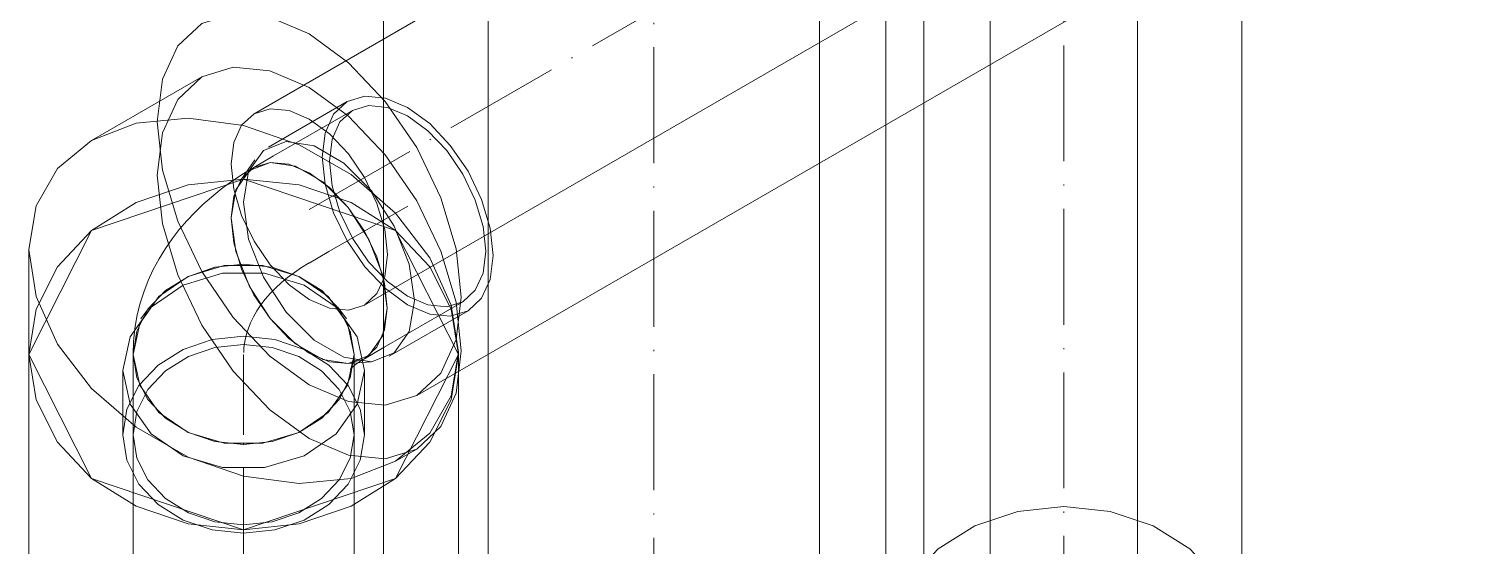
# Model space of a CAD drawing. Header units: millimetres. Extents: x -88595 to 880822, y -1054509 to -148035.
# Drawn here: x 387086.7 to 387210.5, y -308546.6 to -308502 of the extents above; entities that cross this region are included whole.
import ezdxf

# ---------------------------------------------------------------- set-up
doc = ezdxf.new("R2010")
doc.units = ezdxf.units.MM
doc.linetypes.add('$12$ADSK_Осевая', pattern=[14, 10, -2, 0, -2])
doc.linetypes.add('$13$ADSK_Осевая', pattern=[14, 10, -2, 0, -2])
for name, color, linetype, lineweight in [('Изоляция', 7, 'Continuous', 18), ('Трубопровод', 7, 'Continuous', 18), ('Трубопроводы', 7, 'Continuous', 18)]:
    doc.layers.add(name, color=color, linetype=linetype, lineweight=lineweight)

# ---------------------------------------------------------------- blocks, each defined once
blk = doc.blocks.new('$0$ADSK_МедьПайка_Отвод - Отвод медный под пайку двухраструбный-V4-В_ОВ3_4')
at = {"layer": 'Трубопроводы', "color": 134, "true_color": 0x00a6a6}
for p, q in [((14665.56, 15381.91), (14658.77, 15377.99)), ((14666.01, 15381.14), (14659.22, 15377.22)), ((14657.59, 15376.89), (14656.44, 15375.23)), ((14659.22, 15377.22), (14657.52, 15376.24)), ((14648.52, 15364.19), (14647.76, 15363.18)), ((14665.5, 15363.18), (14664.74, 15364.19)), ((14668.74, 15360.72), (14675.53, 15364.64)), ((14669.19, 15359.95), (14675.98, 15363.87)), ((14667.05, 15359.74), (14668.74, 15360.72)), ((14647.1, 15360.11), (14647.1, 15358.72)), ((14665.63, 15359.31), (14667.64, 15359.48)), ((14666.15, 15358.72), (14666.15, 15360.11)), ((14646.21, 15358.72), (14646.21, 15353.18)), ((14647.1, 15358.72), (14647.1, 15353.18)), ((14666.15, 15353.18), (14666.15, 15358.72)), ((14667.04, 15353.18), (14667.04, 15358.72))]:
    blk.add_line(p, q, dxfattribs=at)
for points in [[(14663.41, 15377.14, 0), (14663.66, 15379.2, 0), (14664.39, 15380.83, 0), (14665.56, 15381.91, 0), (14667.09, 15382.38, 0), (14668.86, 15382.21, 0), (14670.77, 15381.4, 0), (14672.68, 15380.01, 0), (14674.45, 15378.13, 0), (14675.98, 15375.9, 0), (14677.15, 15373.46, 0), (14677.88, 15370.99, 0), (14678.14, 15368.64, 0)], [(14677.51, 15369, 0), (14677.28, 15371.15, 0), (14676.6, 15373.41, 0), (14675.53, 15375.64, 0), (14674.14, 15377.68, 0), (14672.51, 15379.4, 0), (14670.77, 15380.67, 0), (14669.03, 15381.41, 0), (14667.4, 15381.57, 0), (14666.01, 15381.14, 0), (14664.94, 15380.15, 0), (14664.26, 15378.66, 0), (14664.04, 15376.78, 0)], [(14671.35, 15364.72, 0), (14670.9, 15367.89, 0), (14669.62, 15371.18, 0), (14667.66, 15374.21, 0), (14665.26, 15376.61, 0), (14662.7, 15378.09, 0), (14660.3, 15378.46, 0), (14658.34, 15377.7, 0), (14657.06, 15375.88, 0), (14656.62, 15373.23, 0)], [(14655.55, 15371.88, 0), (14655.96, 15374.31, 0), (14657.13, 15375.97, 0), (14658.92, 15376.67, 0), (14661.11, 15376.33, 0), (14663.45, 15374.98, 0), (14665.65, 15372.78, 0), (14667.44, 15370.01, 0), (14668.61, 15367, 0), (14669.02, 15364.1, 0)], [(14655.55, 15371.88, 0), (14655.78, 15373.76, 0), (14656.45, 15375.25, 0), (14657.52, 15376.24, 0), (14658.92, 15376.67, 0), (14660.54, 15376.51, 0), (14662.29, 15375.77, 0), (14664.03, 15374.5, 0), (14665.65, 15372.78, 0), (14667.05, 15370.74, 0), (14668.12, 15368.51, 0), (14668.79, 15366.25, 0), (14669.02, 15364.1, 0)], [(14678.14, 15368.64, 0), (14677.88, 15366.58, 0), (14677.15, 15364.96, 0), (14675.98, 15363.87, 0), (14674.45, 15363.4, 0), (14672.68, 15363.58, 0), (14670.77, 15364.39, 0), (14668.86, 15365.78, 0), (14667.09, 15367.65, 0), (14665.56, 15369.89, 0), (14664.39, 15372.32, 0), (14663.66, 15374.8, 0), (14663.41, 15377.14, 0)], [(14664.04, 15376.78, 0), (14664.26, 15374.64, 0), (14664.94, 15372.37, 0), (14666.01, 15370.14, 0), (14667.4, 15368.1, 0), (14669.03, 15366.39, 0), (14670.77, 15365.12, 0), (14672.51, 15364.37, 0), (14674.14, 15364.21, 0), (14675.53, 15364.64, 0), (14676.6, 15365.64, 0), (14677.28, 15367.12, 0), (14677.51, 15369, 0)], [(14647.1, 15360.11, 0), (14647.14, 15361.21, 0), (14647.26, 15362.31, 0), (14647.44, 15363.39, 0), (14647.7, 15364.45, 0), (14648.03, 15365.48, 0), (14648.41, 15366.48, 0), (14648.85, 15367.44, 0), (14649.35, 15368.36, 0), (14649.89, 15369.24, 0), (14650.47, 15370.08, 0), (14651.09, 15370.88, 0), (14651.74, 15371.64, 0), (14652.42, 15372.36, 0), (14653.13, 15373.04, 0), (14653.86, 15373.68, 0), (14654.61, 15374.29, 0), (14655.39, 15374.87, 0), (14656.18, 15375.42, 0), (14657, 15375.93, 0), (14657.52, 15376.24, 0)], [(14656.62, 15373.23, 0), (14657.06, 15370.06, 0), (14658.34, 15366.77, 0), (14660.3, 15363.74, 0), (14662.7, 15361.34, 0), (14665.26, 15359.86, 0), (14667.66, 15359.48, 0), (14669.62, 15360.25, 0), (14670.9, 15362.07, 0), (14671.35, 15364.72, 0)], [(14669.02, 15364.1, 0), (14668.61, 15361.68, 0), (14667.44, 15360.02, 0), (14665.65, 15359.31, 0), (14663.45, 15359.66, 0), (14661.11, 15361.01, 0), (14658.92, 15363.2, 0), (14657.13, 15365.97, 0), (14655.96, 15368.99, 0), (14655.55, 15371.88, 0)], [(14669.02, 15364.1, 0), (14668.79, 15362.22, 0), (14668.12, 15360.74, 0), (14667.05, 15359.74, 0), (14665.65, 15359.31, 0), (14664.03, 15359.47, 0), (14662.29, 15360.22, 0), (14660.54, 15361.49, 0), (14658.92, 15363.2, 0), (14657.52, 15365.24, 0), (14656.45, 15367.47, 0), (14655.78, 15369.74, 0), (14655.55, 15371.88, 0)], [(14666.15, 15360.11, 0), (14665.83, 15362.12, 0), (14664.88, 15364, 0), (14663.36, 15365.61, 0), (14661.39, 15366.84, 0), (14659.09, 15367.62, 0), (14656.63, 15367.89, 0), (14654.16, 15367.62, 0), (14651.87, 15366.84, 0), (14649.89, 15365.61, 0), (14648.38, 15364, 0), (14647.43, 15362.12, 0), (14647.1, 15360.11, 0)], [(14666.15, 15360.11, 0), (14665.58, 15362.77, 0), (14663.92, 15365.11, 0), (14661.39, 15366.84, 0), (14658.28, 15367.77, 0), (14654.97, 15367.77, 0), (14651.86, 15366.84, 0), (14649.33, 15365.11, 0), (14647.68, 15362.77, 0), (14647.1, 15360.11, 0)], [(14646.21, 15358.72, 0), (14646.84, 15361.63, 0), (14648.65, 15364.19, 0), (14651.42, 15366.09, 0), (14654.82, 15367.1, 0), (14658.44, 15367.1, 0), (14661.84, 15366.09, 0), (14664.61, 15364.19, 0), (14666.42, 15361.63, 0), (14667.04, 15358.72, 0)], [(14667.04, 15353.18, 0), (14666.69, 15355.38, 0), (14665.65, 15357.43, 0), (14663.99, 15359.19, 0), (14661.84, 15360.54, 0), (14659.32, 15361.39, 0), (14656.63, 15361.68, 0), (14653.93, 15361.39, 0), (14651.42, 15360.54, 0), (14649.26, 15359.19, 0), (14647.61, 15357.43, 0), (14646.57, 15355.38, 0), (14646.21, 15353.18, 0)], [(14647.1, 15353.18, 0), (14647.43, 15355.19, 0), (14648.38, 15357.07, 0), (14649.89, 15358.68, 0), (14651.87, 15359.92, 0), (14654.16, 15360.69, 0), (14656.63, 15360.96, 0), (14659.09, 15360.69, 0), (14661.39, 15359.92, 0), (14663.36, 15358.68, 0), (14664.88, 15357.07, 0), (14665.83, 15355.19, 0), (14666.15, 15353.18, 0)], [(14647.1, 15360.11, 0), (14647.68, 15357.45, 0), (14649.33, 15355.11, 0), (14651.86, 15353.37, 0), (14654.97, 15352.45, 0), (14658.28, 15352.45, 0), (14661.39, 15353.37, 0), (14663.92, 15355.11, 0), (14665.58, 15357.45, 0), (14666.15, 15360.11, 0)], [(14647.1, 15360.11, 0), (14647.43, 15358.1, 0), (14648.38, 15356.22, 0), (14649.89, 15354.61, 0), (14651.87, 15353.37, 0), (14654.16, 15352.6, 0), (14656.63, 15352.33, 0), (14659.09, 15352.6, 0), (14661.39, 15353.37, 0), (14663.36, 15354.61, 0), (14664.88, 15356.22, 0), (14665.83, 15358.1, 0), (14666.15, 15360.11, 0)], [(14666.15, 15360.11, 0), (14666.15, 15359.9, 0), (14666.12, 15359.69, 0), (14666.09, 15359.5, 0), (14666.05, 15359.32, 0), (14666, 15359.17, 0), (14665.95, 15359.04, 0), (14665.91, 15358.94, 0), (14665.87, 15358.87, 0), (14665.85, 15358.83, 0), (14665.84, 15358.82, 0)], [(14665.84, 15358.82, 0), (14665.85, 15358.84, 0), (14665.88, 15358.87, 0), (14665.94, 15358.94, 0), (14666.02, 15359.02, 0), (14666.13, 15359.12, 0), (14666.27, 15359.23, 0), (14666.44, 15359.36, 0), (14666.64, 15359.49, 0), (14666.87, 15359.64, 0), (14667.05, 15359.74, 0)], [(14667.04, 15358.72, 0), (14666.42, 15355.82, 0), (14664.61, 15353.26, 0), (14661.84, 15351.36, 0), (14658.44, 15350.35, 0), (14654.82, 15350.35, 0), (14651.42, 15351.36, 0), (14648.65, 15353.26, 0), (14646.84, 15355.81, 0), (14646.21, 15358.72, 0)], [(14646.21, 15353.18, 0), (14646.57, 15350.98, 0), (14647.61, 15348.93, 0), (14649.26, 15347.17, 0), (14651.42, 15345.82, 0), (14653.93, 15344.97, 0), (14656.63, 15344.68, 0), (14659.32, 15344.97, 0), (14661.84, 15345.82, 0), (14663.99, 15347.17, 0), (14665.65, 15348.93, 0), (14666.69, 15350.98, 0), (14667.04, 15353.18, 0)], [(14666.15, 15353.18, 0), (14665.83, 15351.17, 0), (14664.88, 15349.29, 0), (14663.36, 15347.68, 0), (14661.39, 15346.45, 0), (14659.09, 15345.67, 0), (14656.63, 15345.4, 0), (14654.16, 15345.67, 0), (14651.87, 15346.45, 0), (14649.89, 15347.68, 0), (14648.38, 15349.29, 0), (14647.43, 15351.17, 0), (14647.1, 15353.18, 0)]]:
    blk.add_polyline3d(points, dxfattribs=at)

msp = doc.modelspace()

# ---------------------------------------------------------------- linework, layer by layer
at = {"layer": 'Изоляция', "color": 134, "true_color": 0x00a6a6}
for p, q in [((387120.19, -308533.61), (387403.91, -308369.81)), ((387117.34, -308418.88), (387117.34, -308584.08)), ((387163.91, -308584.08), (387163.91, -308430.02)), ((387101.67, -308506.14), (387092.17, -308511.63)), ((387086.75, -308521.02), (387086.75, -308905.91)), ((387123.8, -308905.91), (387123.8, -308529.88)), ((387118.37, -308539.28), (387120.19, -308538.23))]:
    msp.add_line(p, q, dxfattribs=at)
at = {"layer": 'Изоляция', "color": 190, "true_color": 0x8000ff}
for p, q in [((387160.63, -308453.19), (387160.63, -308555.72)), ((387191.33, -308555.72), (387191.33, -308453.19))]:
    msp.add_line(p, q, dxfattribs=at)
at = {"layer": 'Изоляция', "color": 134, "true_color": 0x00a6a6}
for points in [[(387110.93, -308502.44, 0), (387107.54, -308501, 0), (387104.38, -308500.69, 0), (387101.67, -308501.53, 0), (387099.59, -308503.46, 0), (387098.28, -308506.35, 0), (387097.83, -308510.01, 0)], [(387124.03, -308525.13, 0), (387123.58, -308520.96, 0), (387122.27, -308516.56, 0), (387120.19, -308512.22, 0), (387117.48, -308508.25, 0), (387114.32, -308504.92, 0), (387110.93, -308502.44, 0)], [(387097.83, -308514.62, 0), (387098.28, -308510.97, 0), (387099.59, -308508.08, 0), (387101.67, -308506.14, 0), (387104.38, -308505.31, 0), (387107.54, -308505.62, 0), (387110.93, -308507.06, 0)], [(387110.93, -308507.06, 0), (387114.32, -308509.53, 0), (387117.48, -308512.87, 0), (387120.19, -308516.84, 0), (387122.27, -308521.17, 0), (387123.58, -308525.58, 0), (387124.03, -308529.75, 0)], [(387086.75, -308521.02, 0), (387087.38, -308517.26, 0), (387089.23, -308514.05, 0), (387092.17, -308511.63, 0), (387096.01, -308510.14, 0), (387100.48, -308509.7, 0), (387105.27, -308510.33, 0)], [(387097.83, -308510.01, 0), (387098.28, -308514.18, 0), (387099.59, -308518.58, 0), (387101.67, -308522.92, 0), (387104.38, -308526.89, 0), (387107.54, -308530.22, 0), (387110.93, -308532.69, 0)], [(387105.27, -308510.33, 0), (387110.07, -308511.99, 0), (387114.54, -308514.57, 0), (387118.37, -308517.89, 0), (387121.32, -308521.73, 0), (387123.17, -308525.82, 0), (387123.8, -308529.88, 0)], [(387110.93, -308537.31, 0), (387107.54, -308534.84, 0), (387104.38, -308531.51, 0), (387101.67, -308527.54, 0), (387099.59, -308523.2, 0), (387098.28, -308518.8, 0), (387097.83, -308514.62, 0)], [(387086.75, -308530.07, 0), (387087.38, -308526.16, 0), (387089.23, -308522.51, 0), (387092.17, -308519.38, 0), (387096.01, -308516.97, 0), (387100.48, -308515.46, 0), (387105.27, -308514.95, 0)], [(387105.27, -308514.95, 0), (387092.17, -308519.38, 0), (387086.75, -308530.07, 0)], [(387105.27, -308514.95, 0), (387110.07, -308515.46, 0), (387114.54, -308516.97, 0), (387118.37, -308519.38, 0), (387121.32, -308522.51, 0), (387123.17, -308526.16, 0), (387123.8, -308530.07, 0)], [(387123.8, -308530.07, 0), (387118.37, -308519.38, 0), (387105.27, -308514.95, 0)], [(387105.27, -308540.58, 0), (387100.48, -308538.92, 0), (387096.01, -308536.34, 0), (387092.17, -308533.02, 0), (387089.23, -308529.18, 0), (387087.38, -308525.09, 0), (387086.75, -308521.02, 0)], [(387110.93, -308532.69, 0), (387114.32, -308534.14, 0), (387117.48, -308534.45, 0), (387120.19, -308533.61, 0), (387122.27, -308531.68, 0), (387123.58, -308528.79, 0), (387124.03, -308525.13, 0)], [(387105.27, -308545.2, 0), (387100.48, -308544.68, 0), (387096.01, -308543.17, 0), (387092.17, -308540.77, 0), (387089.23, -308537.64, 0), (387087.38, -308533.99, 0), (387086.75, -308530.07, 0)], [(387086.75, -308530.07, 0), (387092.17, -308540.77, 0), (387105.27, -308545.2, 0)], [(387123.8, -308529.88, 0), (387123.17, -308533.65, 0), (387121.32, -308536.85, 0), (387118.37, -308539.28, 0), (387114.54, -308540.77, 0), (387110.07, -308541.21, 0), (387105.27, -308540.58, 0)], [(387123.8, -308530.07, 0), (387123.17, -308533.99, 0), (387121.32, -308537.64, 0), (387118.37, -308540.77, 0), (387114.54, -308543.17, 0), (387110.07, -308544.68, 0), (387105.27, -308545.2, 0)], [(387105.27, -308545.2, 0), (387118.37, -308540.77, 0), (387123.8, -308530.07, 0)], [(387124.03, -308529.75, 0), (387123.58, -308533.41, 0), (387122.27, -308536.3, 0), (387120.19, -308538.23, 0), (387117.48, -308539.07, 0), (387114.32, -308538.76, 0), (387110.93, -308537.31, 0)]]:
    msp.add_polyline3d(points, dxfattribs=at)
at = {"layer": 'Изоляция', "color": 190, "true_color": 0x8000ff}
for points in [[(387175.98, -308543.18, 0), (387172.01, -308543.61, 0), (387168.31, -308544.86, 0), (387165.13, -308546.85, 0), (387162.69, -308549.45, 0), (387161.16, -308552.47, 0), (387160.63, -308555.72, 0)], [(387160.63, -308555.72, 0), (387161.16, -308552.47, 0), (387162.69, -308549.45, 0), (387165.13, -308546.85, 0), (387168.31, -308544.86, 0), (387172.01, -308543.61, 0), (387175.98, -308543.18, 0)], [(387191.33, -308555.72, 0), (387190.81, -308552.47, 0), (387189.28, -308549.45, 0), (387186.84, -308546.85, 0), (387183.66, -308544.86, 0), (387179.96, -308543.61, 0), (387175.98, -308543.18, 0)], [(387175.98, -308543.18, 0), (387179.96, -308543.61, 0), (387183.66, -308544.86, 0), (387186.84, -308546.85, 0), (387189.28, -308549.45, 0), (387190.81, -308552.47, 0), (387191.33, -308555.72, 0)]]:
    msp.add_polyline3d(points, dxfattribs=at)
at = {"layer": 'Трубопровод', "color": 134, "true_color": 0x00a6a6}
for p, q in [((387389.89, -308345.51), (387106.17, -308509.32)), ((387115.69, -308525.82), (387399.41, -308362.01)), ((387126.34, -308431.38), (387126.34, -308584.08)), ((387154.91, -308584.08), (387154.91, -308431.38)), ((387095.75, -308530.07), (387095.75, -308578.06)), ((387114.8, -308578.06), (387114.8, -308530.07))]:
    msp.add_line(p, q, dxfattribs=at)
at = {"layer": 'Трубопровод', "color": 134, "linetype": '$12$ADSK_Осевая', "true_color": 0x00a6a6}
for p, q in [((387110.93, -308517.57), (387394.65, -308353.76)), ((387110.93, -308517.57), (387394.65, -308353.76)), ((387140.63, -308584.08), (387140.63, -308431.38)), ((387140.63, -308584.08), (387140.63, -308431.38)), ((387105.27, -308578.06), (387105.27, -308530.07)), ((387105.27, -308578.06), (387105.27, -308530.07))]:
    msp.add_line(p, q, dxfattribs=at)
at = {"layer": 'Трубопровод', "color": 190, "true_color": 0x8000ff}
for p, q in [((387169.63, -308453.19), (387169.63, -308555.72)), ((387182.33, -308555.72), (387182.33, -308453.19))]:
    msp.add_line(p, q, dxfattribs=at)
at = {"layer": 'Трубопровод', "color": 190, "linetype": '$12$ADSK_Осевая', "true_color": 0x8000ff}
msp.add_line((387175.98, -308555.72), (387175.98, -308453.19), dxfattribs=at)
msp.add_line((387175.98, -308555.72), (387175.98, -308453.19), dxfattribs=at)
at = {"layer": 'Трубопровод', "color": 134, "true_color": 0x00a6a6}
for points in [[(387110.93, -308509.79, 0), (387109.19, -308509.05, 0), (387107.56, -308508.89, 0), (387106.17, -308509.32, 0), (387105.1, -308510.31, 0), (387104.42, -308511.8, 0), (387104.19, -308513.68, 0)], [(387117.67, -308521.46, 0), (387117.44, -308519.31, 0), (387116.76, -308517.05, 0), (387115.69, -308514.82, 0), (387114.3, -308512.78, 0), (387112.67, -308511.06, 0), (387110.93, -308509.79, 0)], [(387104.19, -308513.68, 0), (387104.42, -308515.83, 0), (387105.1, -308518.09, 0), (387106.17, -308520.32, 0), (387107.56, -308522.36, 0), (387109.19, -308524.07, 0), (387110.93, -308525.35, 0)], [(387095.75, -308530.07, 0), (387096.07, -308528.06, 0), (387097.02, -308526.18, 0), (387098.54, -308524.57, 0), (387100.51, -308523.34, 0), (387102.81, -308522.56, 0), (387105.27, -308522.3, 0)], [(387105.27, -308522.3, 0), (387107.74, -308522.56, 0), (387110.04, -308523.34, 0), (387112.01, -308524.57, 0), (387113.52, -308526.18, 0), (387114.47, -308528.06, 0), (387114.8, -308530.07, 0)], [(387110.93, -308525.35, 0), (387112.67, -308526.09, 0), (387114.3, -308526.25, 0), (387115.69, -308525.82, 0), (387116.76, -308524.82, 0), (387117.44, -308523.34, 0), (387117.67, -308521.46, 0)], [(387105.27, -308537.85, 0), (387102.81, -308537.58, 0), (387100.51, -308536.81, 0), (387098.54, -308535.57, 0), (387097.02, -308533.96, 0), (387096.07, -308532.09, 0), (387095.75, -308530.07, 0)], [(387114.8, -308530.07, 0), (387114.47, -308532.09, 0), (387113.52, -308533.96, 0), (387112.01, -308535.57, 0), (387110.04, -308536.81, 0), (387107.74, -308537.58, 0), (387105.27, -308537.85, 0)]]:
    msp.add_polyline3d(points, dxfattribs=at)
at = {"layer": 'Трубопроводы', "color": 134, "linetype": '$12$ADSK_Осевая', "true_color": 0x00a6a6}
for p, q in [((387112.63, -308521.21), (387119.42, -308517.29)), ((387110.93, -308522.19), (387112.63, -308521.21)), ((387105.27, -308530.07), (387105.27, -308531.46)), ((387105.27, -308531.46), (387105.27, -308537))]:
    msp.add_line(p, q, dxfattribs=at)
at = {"layer": 'Трубопроводы', "color": 134, "linetype": '$13$ADSK_Осевая', "true_color": 0x00a6a6}
msp.add_ellipse((387124.59, -308530.07), major_axis=(19.31, 0), ratio=0.57735, start_param=2.356194, end_param=3.141593, dxfattribs=at)

# ---------------------------------------------------------------- block references
at = {"layer": 'Трубопроводы', "color": 134, "true_color": 0x00a6a6}
msp.add_blockref('$0$ADSK_МедьПайка_Отвод - Отвод медный под пайку двухраструбный-V4-В_ОВ3_4', (372448.64, -323890.18), dxfattribs=at)

doc.saveas('drawing.dxf')
